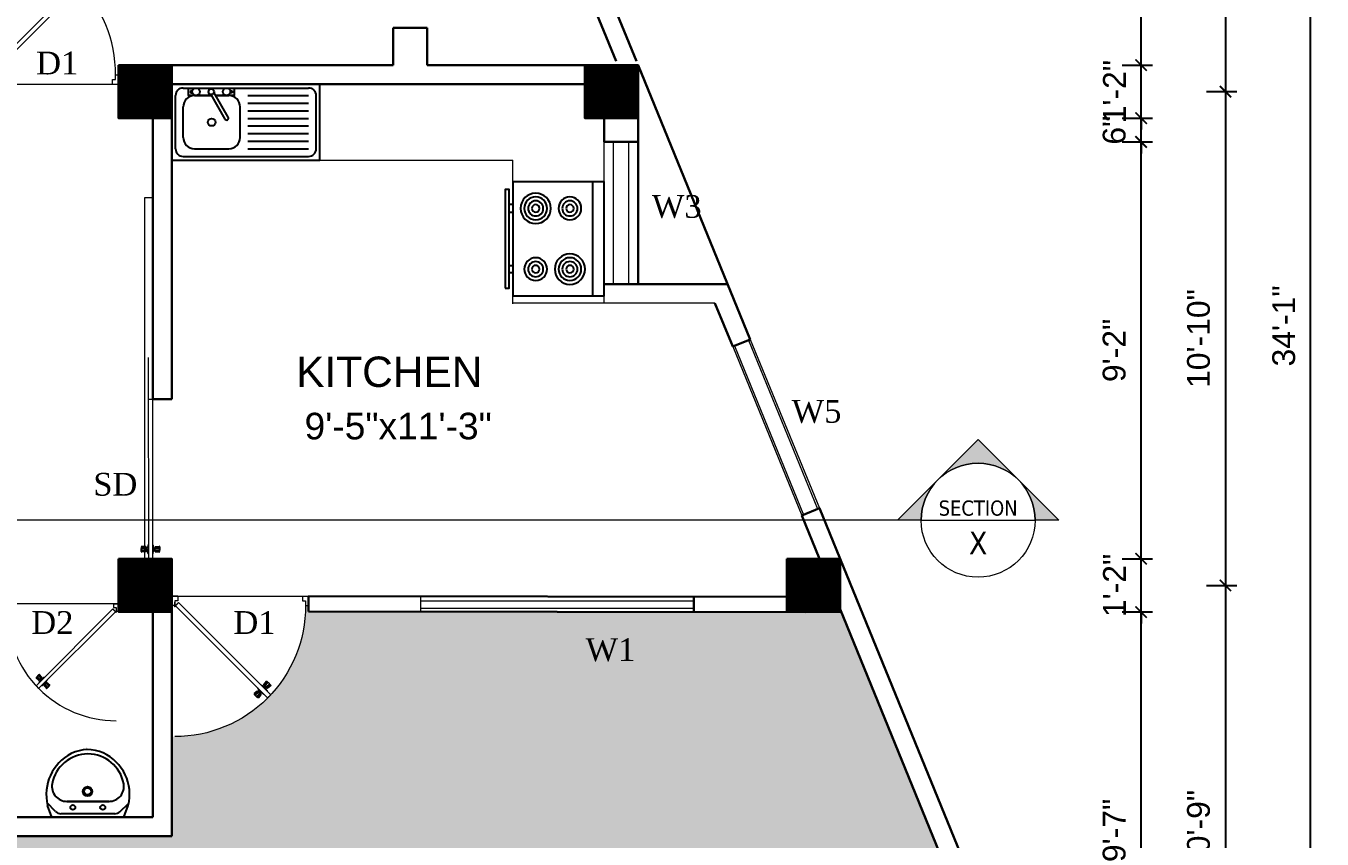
# Model space of a CAD drawing. Header units: inches. Extents: x -4737 to 13205, y 2479 to 13285.
# Drawn here: x -2870.3 to -2529.3, y 12059.2 to 12273.3 of the extents above; entities that cross this region are included whole.
import ezdxf
from ezdxf.enums import TextEntityAlignment as Align

# ---------------------------------------------------------------- set-up
doc = ezdxf.new("R2010")
doc.units = ezdxf.units.IN
doc.header["$MEASUREMENT"] = 0
doc.linetypes.add('HIDDEN2', pattern=[0.1875, 0.125, -0.0625])
for name, color, linetype, lineweight in [('Door', 205, 'Continuous', 13), ('Furnitures', 44, 'Continuous', 9), ('hatch-.09', 8, 'Continuous', 9), ('Label', 7, 'Continuous', 13), ('ns_DIMS', 1, 'Continuous', 0), ('ns_DIMS @ 1', 1, 'Continuous', 0), ('ns_TEXT', 7, 'Continuous', 13), ('PUERTAS', 7, 'Continuous', 9), ('Text', 7, 'Continuous', 13), ('WALL', 12, 'Continuous', 30), ('wall2', 1, 'Continuous', 15), ('windoow', 4, 'Continuous', 5)]:
    doc.layers.add(name, color=color, linetype=linetype, lineweight=lineweight)
doc.layers.add('furniture', color=253, linetype='Continuous')
doc.styles.add('arial 1000', font='arial.ttf')
doc.styles.add('ATTR', font='romans.shx', dxfattribs={"width": 0.8, "height": 0.7})
doc.styles.add('dim', font='arial.ttf', dxfattribs={"height": 7})
doc.styles.get("Standard").update_dxf_attribs({"font": 'arial.ttf'})
doc.styles.add('Tahoma', font='tahoma.ttf')
doc.dimstyles.new("1-8'", dxfattribs={"dimtxt": 6, "dimasz": 3, "dimexe": 3, "dimexo": 6, "dimgap": 4, "dimtad": 1, "dimdec": 0, "dimzin": 0, "dimdsep": 46, "dimlunit": 4, "dimtxsty": 'arial 1000', "dimblk": 'ARCHTICK', "dimcen": 8, "dimdle": 3, "dimclrt": 7, "dimazin": 0, "dimtfac": 1, "dimtdec": 0, "dimtix": 1, "dimtmove": 2, "dimatfit": 3, "dimfxl": 5, "dimfxlon": 1, "dimarcsym": 0})

# ---------------------------------------------------------------- blocks, each defined once
blk = doc.blocks.new('2ft6in')
at = {"layer": 'PUERTAS', "color": 2}
for p, q in [((0.84, 2.1), (21.02, 22.28)), ((21.71, 21.6), (1.47, 1.37)), ((18.33, 21.76), (18.31, 21.77)), ((21.71, 21.6), (21.02, 22.28)), ((21.18, 18.9), (21.2, 18.89)), ((0, 2), (0, 0)), ((0.6, 2), (0, 2)), ((1.33, 0), (0, 0)), ((0.6, 1.26), (0.6, 2.04)), ((0.67, 1.26), (0.6, 1.26)), ((0.67, 1.26), (0.67, 2.01)), ((0.67, 1), (0.67, 1.26)), ((1.33, 1), (0.67, 1)), ((1.31, 1.53), (0.79, 2.06)), ((1.36, 1.58), (0.81, 2.12)), ((1.36, 1.58), (1.31, 1.53)), ((1.47, 1.37), (1.31, 1.53)), ((1.33, 0), (1.33, 1)), ((28.67, 0), (28.67, 1)), ((28.67, 1), (29.33, 1)), ((28.67, 0), (30, 0)), ((29.33, 1), (29.33, 2)), ((29.33, 2), (30, 2)), ((30, 0), (30, 2))]:
    blk.add_line(p, q, dxfattribs=at)
at = {"layer": 'PUERTAS', "color": 8}
for p, q in [((18.81, 20.78), (18.04, 21.4)), ((18.86, 20.83), (18.08, 21.46)), ((18.95, 20.92), (18.2, 21.58)), ((18.44, 21.9), (18.31, 21.77)), ((19.07, 21.03), (18.34, 21.72)), ((18.44, 21.9), (18.56, 22.02)), ((18.58, 22.01), (18.56, 22.02)), ((19.3, 21.26), (18.61, 22)), ((19.42, 21.38), (18.75, 22.14)), ((19.51, 21.48), (18.88, 22.26)), ((18.91, 20.27), (19.19, 20.69)), ((19.55, 21.53), (18.93, 22.3)), ((19.13, 20.8), (19.03, 20.9)), ((19.15, 20.82), (19.05, 20.92)), ((19.09, 20.44), (19.25, 20.76)), ((19.19, 20.87), (19.1, 20.96)), ((19.25, 20.93), (19.16, 21.02)), ((19.28, 20.63), (19.32, 20.83)), ((19.4, 21.08), (19.31, 21.17)), ((19.47, 21.15), (19.38, 21.24)), ((19.43, 20.78), (19.4, 20.9)), ((19.51, 21.19), (19.42, 21.28)), ((19.55, 20.91), (19.43, 20.94)), ((19.53, 21.21), (19.44, 21.3)), ((19.7, 21.06), (19.51, 21.01)), ((19.89, 21.24), (19.58, 21.08)), ((20.07, 21.42), (19.64, 21.15)), ((20.67, 20.47), (20.51, 20.15)), ((20.85, 20.64), (20.57, 20.22)), ((19.69, 19.49), (20.12, 19.76)), ((19.87, 19.67), (20.18, 19.83)), ((20.06, 19.85), (20.25, 19.9)), ((20.21, 20), (20.33, 19.97)), ((20.21, 19.38), (20.83, 18.61)), ((20.23, 19.7), (20.32, 19.61)), ((20.25, 19.72), (20.34, 19.63)), ((20.25, 19.43), (20.88, 18.65)), ((20.29, 19.76), (20.38, 19.67)), ((20.33, 20.13), (20.36, 20.01)), ((20.34, 19.53), (21, 18.77)), ((20.36, 19.83), (20.45, 19.74)), ((20.48, 20.28), (20.44, 20.08)), ((20.46, 19.64), (21.14, 18.91)), ((20.5, 19.98), (20.6, 19.89)), ((20.57, 20.04), (20.66, 19.95)), ((20.61, 20.09), (20.7, 19.99)), ((20.63, 20.11), (20.72, 20.01)), ((20.69, 19.87), (21.42, 19.19)), ((20.81, 19.99), (21.56, 19.33)), ((20.9, 20.08), (21.68, 19.45)), ((20.95, 20.13), (21.72, 19.51)), ((21.32, 19.01), (21.2, 18.89)), ((21.32, 19.01), (21.44, 19.14)), ((21.43, 19.15), (21.44, 19.14)), ((0, 0), (30, 0))]:
    blk.add_line(p, q, dxfattribs=at)
at = {"layer": 'PUERTAS', "color": 1}
for p, q in [((18.06, 21.44), (18.48, 21.86)), ((18.74, 20.79), (18.06, 21.34)), ((18.08, 21.51), (18.45, 21.88)), ((18.11, 21.49), (18.08, 21.51)), ((18.82, 22.25), (18.45, 21.88)), ((18.9, 22.28), (18.48, 21.86)), ((18.84, 22.23), (18.82, 22.25)), ((18.83, 20.8), (19.18, 21.15)), ((18.84, 20.21), (19.1, 20.6)), ((18.92, 20.89), (18.93, 20.88)), ((19.54, 21.59), (18.99, 22.27)), ((19.02, 20.88), (19.24, 21.1)), ((19.12, 20.8), (19.03, 20.89)), ((19.1, 20.7), (19.11, 20.69)), ((19.1, 20.6), (19.1, 20.6)), ((19.11, 20.79), (19.33, 21.01)), ((19.54, 21.5), (19.18, 21.15)), ((19.45, 21.31), (19.24, 21.1)), ((19.55, 21.22), (19.33, 21.01)), ((19.45, 21.41), (19.45, 21.41)), ((19.54, 21.22), (19.45, 21.31)), ((19.64, 21.23), (19.64, 21.23)), ((19.74, 21.24), (19.73, 21.23)), ((20.12, 21.49), (19.74, 21.24)), ((20.22, 21.48), (20.22, 21.49)), ((20.91, 20.7), (20.66, 20.31)), ((20.91, 20.8), (20.91, 20.79)), ((18.85, 20.11), (18.84, 20.12)), ((19.53, 19.43), (19.54, 19.42)), ((19.64, 19.42), (20.02, 19.67)), ((20.02, 19.67), (20.03, 19.68)), ((20.12, 19.68), (20.12, 19.68)), ((20.21, 19.69), (20.43, 19.9)), ((20.22, 19.41), (20.57, 19.76)), ((20.22, 19.69), (20.31, 19.6)), ((20.22, 19.32), (20.76, 18.64)), ((20.31, 19.6), (20.52, 19.81)), ((20.31, 19.5), (20.31, 19.5)), ((20.65, 20.12), (20.43, 19.9)), ((20.74, 20.03), (20.52, 19.81)), ((20.93, 20.11), (20.57, 19.76)), ((20.64, 20.11), (20.73, 20.02)), ((20.66, 20.31), (20.65, 20.31)), ((20.65, 20.21), (20.65, 20.22)), ((20.84, 20.02), (20.83, 20.03)), ((20.86, 18.63), (21.28, 19.05)), ((20.91, 18.68), (20.94, 18.66)), ((20.94, 18.66), (21.31, 19.03)), ((21.02, 20.12), (21.7, 19.57)), ((21.7, 19.47), (21.28, 19.05)), ((21.67, 19.4), (21.31, 19.03)), ((21.65, 19.42), (21.67, 19.4))]:
    blk.add_line(p, q, dxfattribs=at)
at = {"layer": 'PUERTAS', "color": 2}
for radius in [0.129, 0.0627]:
    blk.add_circle((0.68, 2.14), radius, dxfattribs=at)
at = {"layer": 'PUERTAS', "color": 8}
blk.add_arc((0.68, 2.14), 28.65, 359.7285, 90.0333, dxfattribs=at)
at = {"layer": 'PUERTAS', "color": 1}
for centre, start, end in [((18.78, 20.84), 231.0764, 315), ((18.94, 22.23), 38.9236, 135), ((18.97, 20.93), 225, 315), ((19.16, 20.74), 135, 219.7428), ((19.06, 20.65), 315, 39.7428), ((19.4, 21.36), 315, 45), ((19.49, 21.55), 315, 38.9236), ((19.6, 21.18), 50.2572, 135), ((19.68, 21.28), 230.2572, 315), ((20.17, 21.44), 45, 135), ((20.87, 20.75), 315, 45), ((18.89, 20.16), 135, 225), ((19.59, 19.47), 225, 315), ((20.07, 19.63), 50.2572, 135), ((20.16, 19.73), 230.2572, 315), ((20.27, 19.36), 135, 218.9236), ((20.35, 19.55), 135, 225), ((20.7, 20.26), 135, 219.7428), ((20.6, 20.17), 315, 39.7428), ((20.78, 19.98), 45, 135), ((20.82, 18.68), 218.9236, 315), ((20.98, 20.07), 51.0764, 135), ((21.65, 19.52), 315, 51.0764)]:
    blk.add_arc(centre, 0.0667, start, end, dxfattribs=at)
blk = doc.blocks.new('*U33')
at = {"color": 3, "xscale": -1}
blk.add_blockref('2ft6in', (42, 0), dxfattribs=at)
blk = doc.blocks.new('3ft')
at = {"layer": 'PUERTAS', "color": 2}
for p, q in [((1.01, 2.52), (25.23, 26.74)), ((26.05, 25.92), (1.77, 1.64)), ((21.99, 26.11), (21.98, 26.13)), ((26.05, 25.92), (25.23, 26.74)), ((25.42, 22.68), (25.43, 22.67)), ((0, 2.4), (0, 0)), ((0.72, 2.4), (0, 2.4)), ((1.6, 0), (0, 0)), ((0.72, 1.52), (0.72, 2.44)), ((0.8, 1.52), (0.72, 1.52)), ((0.8, 1.52), (0.8, 2.41)), ((0.8, 1.2), (0.8, 1.52)), ((1.6, 1.2), (0.8, 1.2)), ((1.57, 1.84), (0.94, 2.47)), ((1.63, 1.89), (0.97, 2.55)), ((1.63, 1.89), (1.57, 1.84)), ((1.77, 1.64), (1.57, 1.84)), ((1.6, 0), (1.6, 1.2)), ((34.4, 0), (34.4, 1.2)), ((34.4, 1.2), (35.2, 1.2)), ((34.4, 0), (36, 0)), ((35.2, 1.2), (35.2, 2.4)), ((35.2, 2.4), (36, 2.4)), ((36, 0), (36, 2.4))]:
    blk.add_line(p, q, dxfattribs=at)
at = {"layer": 'PUERTAS', "color": 8}
for p, q in [((22.57, 24.94), (21.65, 25.68)), ((22.63, 24.99), (21.69, 25.75)), ((22.74, 25.1), (21.84, 25.9)), ((22.13, 26.28), (21.98, 26.13)), ((22.88, 25.24), (22.01, 26.06)), ((22.13, 26.28), (22.27, 26.42)), ((22.29, 26.41), (22.27, 26.42)), ((23.16, 25.52), (22.34, 26.39)), ((23.3, 25.66), (22.5, 26.56)), ((23.41, 25.77), (22.65, 26.71)), ((22.69, 24.32), (23.02, 24.83)), ((23.46, 25.83), (22.72, 26.75)), ((22.95, 24.96), (22.84, 25.07)), ((22.98, 24.99), (22.86, 25.1)), ((23.03, 25.04), (22.91, 25.15)), ((22.91, 24.53), (23.1, 24.91)), ((23.11, 25.12), (22.99, 25.23)), ((23.13, 24.76), (23.18, 24.99)), ((23.28, 25.3), (23.17, 25.41)), ((23.36, 25.37), (23.25, 25.49)), ((23.31, 24.94), (23.28, 25.08)), ((23.41, 25.43), (23.3, 25.54)), ((23.46, 25.09), (23.32, 25.13)), ((23.44, 25.45), (23.33, 25.56)), ((23.64, 25.27), (23.41, 25.22)), ((23.87, 25.49), (23.49, 25.3)), ((24.08, 25.71), (23.57, 25.38)), ((24.07, 23.82), (24.3, 23.88)), ((24.25, 24), (24.39, 23.97)), ((24.4, 24.15), (24.43, 24.01)), ((24.58, 24.33), (24.52, 24.1)), ((24.6, 23.97), (24.72, 23.86)), ((24.8, 24.56), (24.61, 24.18)), ((25.02, 24.77), (24.68, 24.26)), ((24.68, 24.05), (24.79, 23.94)), ((24.73, 24.1), (24.85, 23.99)), ((24.76, 24.13), (24.87, 24.02)), ((24.97, 23.99), (25.87, 23.2)), ((25.08, 24.1), (26.02, 23.34)), ((25.14, 24.15), (26.06, 23.41)), ((23.63, 23.38), (24.14, 23.72)), ((23.84, 23.6), (24.22, 23.79)), ((24.25, 23.26), (24.99, 22.34)), ((24.27, 23.64), (24.38, 23.53)), ((24.3, 23.67), (24.41, 23.56)), ((24.3, 23.32), (25.06, 22.38)), ((24.35, 23.72), (24.46, 23.61)), ((24.41, 23.43), (25.2, 22.53)), ((24.43, 23.8), (24.54, 23.69)), ((24.55, 23.57), (25.37, 22.7)), ((24.83, 23.85), (25.7, 23.03)), ((25.58, 22.82), (25.43, 22.67)), ((25.58, 22.82), (25.73, 22.97)), ((25.72, 22.98), (25.73, 22.97)), ((0, 0), (36, 0))]:
    blk.add_line(p, q, dxfattribs=at)
at = {"layer": 'PUERTAS', "color": 1}
for p, q in [((21.67, 25.73), (22.17, 26.23)), ((22.49, 24.95), (21.67, 25.61)), ((21.7, 25.82), (22.14, 26.26)), ((21.73, 25.79), (21.7, 25.82)), ((22.58, 26.7), (22.14, 26.26)), ((22.67, 26.73), (22.17, 26.23)), ((22.61, 26.67), (22.58, 26.7)), ((22.6, 24.96), (23.02, 25.38)), ((22.61, 24.25), (22.92, 24.72)), ((22.62, 24.13), (22.61, 24.14)), ((22.7, 25.07), (22.71, 25.06)), ((23.45, 25.91), (22.79, 26.73)), ((22.82, 25.06), (23.08, 25.32)), ((22.94, 24.95), (22.83, 25.07)), ((22.92, 24.72), (22.92, 24.72)), ((22.93, 24.94), (23.19, 25.21)), ((22.93, 24.84), (22.93, 24.83)), ((23.44, 25.81), (23.02, 25.38)), ((23.34, 25.58), (23.08, 25.32)), ((23.46, 25.47), (23.19, 25.21)), ((23.33, 25.7), (23.34, 25.69)), ((23.45, 25.46), (23.33, 25.57)), ((23.57, 25.47), (23.57, 25.47)), ((24.15, 25.79), (23.68, 25.48)), ((23.68, 25.48), (23.68, 25.48)), ((24.25, 23.62), (24.51, 23.89)), ((24.27, 25.78), (24.26, 25.79)), ((24.78, 24.15), (24.51, 23.89)), ((24.89, 24.03), (24.63, 23.77)), ((25.11, 24.14), (24.69, 23.71)), ((24.77, 24.14), (24.88, 24.03)), ((24.79, 24.38), (24.78, 24.37)), ((24.78, 24.26), (24.78, 24.26)), ((25.1, 24.84), (24.79, 24.38)), ((25, 24.03), (25, 24.03)), ((25.09, 24.96), (25.1, 24.95)), ((25.22, 24.14), (26.03, 23.48)), ((23.44, 23.31), (23.45, 23.3)), ((23.56, 23.3), (24.03, 23.61)), ((24.03, 23.61), (24.03, 23.62)), ((24.14, 23.62), (24.14, 23.62)), ((24.26, 23.29), (24.69, 23.71)), ((24.26, 23.63), (24.37, 23.52)), ((24.26, 23.18), (24.92, 22.37)), ((24.37, 23.52), (24.63, 23.77)), ((24.37, 23.4), (24.37, 23.4)), ((25.04, 22.36), (25.54, 22.86)), ((25.1, 22.42), (25.13, 22.39)), ((25.13, 22.39), (25.57, 22.83)), ((26.04, 23.37), (25.54, 22.86)), ((26.01, 23.27), (25.57, 22.83)), ((25.98, 23.3), (26.01, 23.27))]:
    blk.add_line(p, q, dxfattribs=at)
at = {"layer": 'PUERTAS', "color": 2}
for radius in [0.155, 0.0752]:
    blk.add_circle((0.82, 2.56), radius, dxfattribs=at)
at = {"layer": 'PUERTAS', "color": 8}
blk.add_arc((0.82, 2.56), 34.38, 359.7285, 90.0333, dxfattribs=at)
at = {"layer": 'PUERTAS', "color": 1}
for centre, start, end in [((22.54, 25.01), 231.0764, 315), ((22.67, 24.2), 135, 225), ((22.73, 26.68), 38.9236, 135), ((22.77, 25.12), 225, 315), ((22.99, 24.89), 135, 219.7428), ((22.87, 24.78), 315, 39.7428), ((23.28, 25.63), 315, 45), ((23.39, 25.86), 315, 38.9236), ((23.51, 25.41), 50.2572, 135), ((23.62, 25.53), 230.2572, 315), ((24.2, 25.73), 45, 135), ((24.84, 24.31), 135, 219.7428), ((24.72, 24.21), 315, 39.7428), ((24.94, 23.98), 45, 135), ((25.04, 24.89), 315, 45), ((25.17, 24.08), 51.0764, 135), ((23.51, 23.36), 225, 315), ((24.09, 23.56), 50.2572, 135), ((24.2, 23.68), 230.2572, 315), ((24.32, 23.23), 135, 218.9236), ((24.42, 23.46), 135, 225), ((24.98, 22.42), 218.9236, 315), ((25.98, 23.42), 315, 51.0764)]:
    blk.add_arc(centre, 0.08, start, end, dxfattribs=at)
blk = doc.blocks.new('*U36')
at = {"color": 3}
blk.add_blockref('3ft', (0, 0), dxfattribs=at)
blk = doc.blocks.new('A$C2C8E2855')
at = {"color": 3}
for p, q in [((76.7, -153.7), (18.7, -208.2)), ((49.5, -117.7), (20, -196.2)), ((530.2, -117.7), (49.5, -117.7)), ((52.4, -117.7), (529.2, -117.7)), ((110.9, -140.2), (470.9, -140.2)), ((506.5, -155.1), (563.4, -212.8)), ((530.2, -117.7), (559.7, -196.2)), ((149.1, -222.9), (431, -222.9)), ((431, -222.9), (149.1, -222.9))]:
    blk.add_line(p, q, dxfattribs=at)
for centre, radius in [((190.8, -182.7), 16.3), ((390.8, -182.7), 16.3), ((292.2, -290.1), 31.6), ((292.2, -290.1), 23)]:
    blk.add_circle(centre, radius, dxfattribs=at)
for centre, radius, start, end in [((110.9, -190.2), 50, 90, 133.18096), ((470.9, -190.2), 50, 44.56072, 90), ((318.3, -269.6), 307.1, 166.17513, 244.72963), ((149.1, -322.9), 100, 90, 190.56023), ((261.4, -269.6), 307.1, 297.06391, 13.82487), ((431, -322.9), 100, 349.43977, 90), ((290.1, -296.6), 243.4, 190.56023, 349.43977), ((289.7, -319.1), 250.2, 245.80711, 296.46282), ((318.3, -269.6), 307.1, 266.58899, 266.59358)]:
    blk.add_arc(centre, radius, start, end, dxfattribs=at)
at = {"color": 3, "width": 0.8, "flags": 9}
for tag in ['XSIZE', 'YSIZE']:
    blk.add_attdef(tag, (289.9, -117.7), '', height=0.5, dxfattribs=at)
blk = doc.blocks.new('*U238')
at = {"color": 3, "xscale": -1}
blk.add_blockref('3ft', (42, 0), dxfattribs=at)
blk = doc.blocks.new('_ArchTick')
at = {"color": 0, "const_width": 0.15}
blk.add_lwpolyline([(-0.5, -0.5), (0.5, 0.5)], dxfattribs=at)
blk = doc.blocks.new('*D880')
at = {"layer": 'Defpoints', "color": 0, "transparency": 16777216}
for p in [(-2656.1, 12132.96), (-2576.88, 12132.96), (-2656.1, 12118.96)]:
    blk.add_point(p, dxfattribs=at)
at = {"layer": 'ns_DIMS', "color": 0, "lineweight": -2, "transparency": 16777216}
for p, q in [((-2576.88, 12132.96), (-2576.88, 12135.96)), ((-2581.88, 12132.96), (-2573.88, 12132.96)), ((-2576.88, 12118.96), (-2576.88, 12132.96)), ((-2581.88, 12118.96), (-2573.88, 12118.96)), ((-2576.88, 12118.96), (-2576.88, 12115.96))]:
    blk.add_line(p, q, dxfattribs=at)
at = {"layer": 'ns_DIMS', "color": 0, "lineweight": -2, "transparency": 16777216, "xscale": 3, "yscale": 3, "zscale": 3}
for p, rotation in [((-2576.88, 12132.96), 270), ((-2576.88, 12118.96), 90)]:
    blk.add_blockref('_ArchTick', p, dxfattribs=dict(at, rotation=rotation))
at = {"layer": 'ns_DIMS', "color": 7, "transparency": 16777216, "insert": (-2583.89, 12125.96), "char_height": 6, "attachment_point": 5, "rotation": 90, "style": 'arial 1000'}
blk.add_mtext('1\'-2"', dxfattribs=at)
blk = doc.blocks.new('*D793')
at = {"layer": 'Defpoints', "color": 0, "transparency": 16777216}
for p in [(-2709.24, 12242.71), (-2576.88, 12242.71), (-2656.1, 12132.96)]:
    blk.add_point(p, dxfattribs=at)
at = {"layer": 'ns_DIMS', "color": 0, "lineweight": -2, "transparency": 16777216}
for p, q in [((-2576.88, 12129.96), (-2576.88, 12245.71)), ((-2581.88, 12242.71), (-2573.88, 12242.71)), ((-2581.88, 12132.96), (-2573.88, 12132.96))]:
    blk.add_line(p, q, dxfattribs=at)
at = {"layer": 'ns_DIMS', "color": 0, "lineweight": -2, "transparency": 16777216, "xscale": 3, "yscale": 3, "zscale": 3}
for p, rotation in [((-2576.88, 12242.71), 90), ((-2576.88, 12132.96), 270)]:
    blk.add_blockref('_ArchTick', p, dxfattribs=dict(at, rotation=rotation))
at = {"layer": 'ns_DIMS', "color": 7, "transparency": 16777216, "insert": (-2583.94, 12187.83), "char_height": 6, "attachment_point": 5, "rotation": 90, "style": 'arial 1000'}
blk.add_mtext('9\'-2"', dxfattribs=at)
blk = doc.blocks.new('*D881')
at = {"layer": 'Defpoints', "color": 0, "transparency": 16777216}
for p in [(-2709.24, 12248.96), (-2576.88, 12248.96), (-2709.24, 12242.71)]:
    blk.add_point(p, dxfattribs=at)
at = {"layer": 'ns_DIMS', "color": 0, "lineweight": -2, "transparency": 16777216}
for p, q in [((-2576.88, 12248.96), (-2576.88, 12251.96)), ((-2581.88, 12248.96), (-2573.88, 12248.96)), ((-2576.88, 12242.71), (-2576.88, 12248.96)), ((-2581.88, 12242.71), (-2573.88, 12242.71)), ((-2576.88, 12242.71), (-2576.88, 12239.71))]:
    blk.add_line(p, q, dxfattribs=at)
at = {"layer": 'ns_DIMS', "color": 0, "lineweight": -2, "transparency": 16777216, "xscale": 3, "yscale": 3, "zscale": 3}
for p, rotation in [((-2576.88, 12248.96), 270), ((-2576.88, 12242.71), 90)]:
    blk.add_blockref('_ArchTick', p, dxfattribs=dict(at, rotation=rotation))
at = {"layer": 'ns_DIMS', "color": 7, "transparency": 16777216, "insert": (-2583.94, 12245.83), "char_height": 6, "attachment_point": 5, "rotation": 90, "style": 'arial 1000'}
blk.add_mtext('6"', dxfattribs=at)
blk = doc.blocks.new('*D882')
at = {"layer": 'Defpoints', "color": 0, "transparency": 16777216}
for p in [(-2709.24, 12262.96), (-2576.88, 12262.96), (-2709.24, 12248.96)]:
    blk.add_point(p, dxfattribs=at)
at = {"layer": 'ns_DIMS', "color": 0, "lineweight": -2, "transparency": 16777216}
for p, q in [((-2576.88, 12262.96), (-2576.88, 12265.96)), ((-2581.88, 12262.96), (-2573.88, 12262.96)), ((-2576.88, 12248.96), (-2576.88, 12262.96)), ((-2581.88, 12248.96), (-2573.88, 12248.96)), ((-2576.88, 12248.96), (-2576.88, 12245.96))]:
    blk.add_line(p, q, dxfattribs=at)
at = {"layer": 'ns_DIMS', "color": 0, "lineweight": -2, "transparency": 16777216, "xscale": 3, "yscale": 3, "zscale": 3}
for p, rotation in [((-2576.88, 12262.96), 270), ((-2576.88, 12248.96), 90)]:
    blk.add_blockref('_ArchTick', p, dxfattribs=dict(at, rotation=rotation))
at = {"layer": 'ns_DIMS', "color": 7, "transparency": 16777216, "insert": (-2583.89, 12255.96), "char_height": 6, "attachment_point": 5, "rotation": 90, "style": 'arial 1000'}
blk.add_mtext('1\'-2"', dxfattribs=at)
blk = doc.blocks.new('*D883')
at = {"layer": 'Defpoints', "color": 0, "transparency": 16777216}
for p in [(-2764.7, 12369.76), (-2576.88, 12369.76), (-2709.24, 12262.96)]:
    blk.add_point(p, dxfattribs=at)
at = {"layer": 'ns_DIMS', "color": 0, "lineweight": -2, "transparency": 16777216}
for p, q in [((-2576.88, 12259.96), (-2576.88, 12372.76)), ((-2581.88, 12369.76), (-2573.88, 12369.76)), ((-2581.88, 12262.96), (-2573.88, 12262.96))]:
    blk.add_line(p, q, dxfattribs=at)
at = {"layer": 'ns_DIMS', "color": 0, "lineweight": -2, "transparency": 16777216, "xscale": 3, "yscale": 3, "zscale": 3}
for p, rotation in [((-2576.88, 12369.76), 90), ((-2576.88, 12262.96), 270)]:
    blk.add_blockref('_ArchTick', p, dxfattribs=dict(at, rotation=rotation))
at = {"layer": 'ns_DIMS', "color": 7, "transparency": 16777216, "insert": (-2583.94, 12316.36), "char_height": 6, "attachment_point": 5, "rotation": 90, "style": 'arial 1000'}
blk.add_mtext('8\'-11"', dxfattribs=at)
blk = doc.blocks.new('*D886')
at = {"layer": 'Defpoints', "color": 0, "transparency": 16777216}
for p in [(-2764.7, 12391.41), (-2709.24, 12255.96), (-2554.68, 12255.96)]:
    blk.add_point(p, dxfattribs=at)
at = {"layer": 'ns_DIMS', "color": 0, "lineweight": -2, "transparency": 16777216}
for p, q in [((-2554.68, 12394.41), (-2554.68, 12252.96)), ((-2559.68, 12391.41), (-2551.68, 12391.41)), ((-2559.68, 12255.96), (-2551.68, 12255.96))]:
    blk.add_line(p, q, dxfattribs=at)
at = {"layer": 'ns_DIMS', "color": 0, "lineweight": -2, "transparency": 16777216, "xscale": 3, "yscale": 3, "zscale": 3}
for p, rotation in [((-2554.68, 12391.41), 90), ((-2554.68, 12255.96), 270)]:
    blk.add_blockref('_ArchTick', p, dxfattribs=dict(at, rotation=rotation))
at = {"layer": 'ns_DIMS', "color": 7, "transparency": 16777216, "insert": (-2561.75, 12323.68), "char_height": 6, "attachment_point": 5, "rotation": 90, "style": 'arial 1000'}
blk.add_mtext('11\'-3"', dxfattribs=at)
blk = doc.blocks.new('*D887')
at = {"layer": 'Defpoints', "color": 0, "transparency": 16777216}
for p in [(-2709.24, 12255.96), (-2656.1, 12125.96), (-2554.68, 12125.96)]:
    blk.add_point(p, dxfattribs=at)
at = {"layer": 'ns_DIMS', "color": 0, "lineweight": -2, "transparency": 16777216}
for p, q in [((-2554.68, 12258.96), (-2554.68, 12122.96)), ((-2559.68, 12255.96), (-2551.68, 12255.96)), ((-2559.68, 12125.96), (-2551.68, 12125.96))]:
    blk.add_line(p, q, dxfattribs=at)
at = {"layer": 'ns_DIMS', "color": 0, "lineweight": -2, "transparency": 16777216, "xscale": 3, "yscale": 3, "zscale": 3}
for p, rotation in [((-2554.68, 12255.96), 90), ((-2554.68, 12125.96), 270)]:
    blk.add_blockref('_ArchTick', p, dxfattribs=dict(at, rotation=rotation))
at = {"layer": 'ns_DIMS', "color": 7, "transparency": 16777216, "insert": (-2561.75, 12190.96), "char_height": 6, "attachment_point": 5, "rotation": 90, "style": 'arial 1000'}
blk.add_mtext('10\'-10"', dxfattribs=at)
blk = doc.blocks.new('*D888')
at = {"layer": 'Defpoints', "color": 0, "transparency": 16777216}
for p in [(-2656.1, 12125.96), (-2656.1, 11996.96), (-2554.68, 11996.96)]:
    blk.add_point(p, dxfattribs=at)
at = {"layer": 'ns_DIMS', "color": 0, "lineweight": -2, "transparency": 16777216}
for p, q in [((-2554.68, 12128.96), (-2554.68, 11993.96)), ((-2559.68, 12125.96), (-2551.68, 12125.96)), ((-2559.68, 11996.96), (-2551.68, 11996.96))]:
    blk.add_line(p, q, dxfattribs=at)
at = {"layer": 'ns_DIMS', "color": 0, "lineweight": -2, "transparency": 16777216, "xscale": 3, "yscale": 3, "zscale": 3}
for p, rotation in [((-2554.68, 12125.96), 90), ((-2554.68, 11996.96), 270)]:
    blk.add_blockref('_ArchTick', p, dxfattribs=dict(at, rotation=rotation))
at = {"layer": 'ns_DIMS', "color": 7, "transparency": 16777216, "insert": (-2561.75, 12061.46), "char_height": 6, "attachment_point": 5, "rotation": 90, "style": 'arial 1000'}
blk.add_mtext('10\'-9"', dxfattribs=at)
blk = doc.blocks.new('*D794')
at = {"layer": 'Defpoints', "color": 0, "transparency": 16777216}
for p in [(-2764.7, 12398.6), (-2532.26, 12398.6), (-2656.1, 11989.96)]:
    blk.add_point(p, dxfattribs=at)
at = {"layer": 'ns_DIMS', "color": 0, "lineweight": -2, "transparency": 16777216}
for p, q in [((-2532.26, 11986.96), (-2532.26, 12401.6)), ((-2537.26, 12398.6), (-2529.26, 12398.6)), ((-2537.26, 11989.96), (-2529.26, 11989.96))]:
    blk.add_line(p, q, dxfattribs=at)
at = {"layer": 'ns_DIMS', "color": 0, "lineweight": -2, "transparency": 16777216, "xscale": 3, "yscale": 3, "zscale": 3}
for p, rotation in [((-2532.26, 12398.6), 90), ((-2532.26, 11989.96), 270)]:
    blk.add_blockref('_ArchTick', p, dxfattribs=dict(at, rotation=rotation))
at = {"layer": 'ns_DIMS', "color": 7, "transparency": 16777216, "insert": (-2539.32, 12194.28), "char_height": 6, "attachment_point": 5, "rotation": 90, "style": 'arial 1000'}
blk.add_mtext('34\'-1"', dxfattribs=at)
blk = doc.blocks.new('*U53')
h = blk.add_hatch(color=256)
edge = h.paths.add_edge_path()
edge.add_line((-0.3125, 0), (-0.4419, 0))
edge.add_line((-0.4419, 0), (0, 0.4419))
edge.add_line((0, 0.4419), (0.4419, 0))
edge.add_line((0.4419, 0), (0.3125, 0))
edge.add_arc((0, 0), 0.3125, 360, 540)
at = {"linetype": 'HIDDEN2', "ltscale": 100}
blk.add_line((-0.3125, 0), (-7.7473, 0), dxfattribs=at)
blk.add_line((-0.3125, 0), (0.3125, 0))
blk.add_lwpolyline([(-0.3125, 0), (-0.4419, 0), (0, 0.4419), (0.4419, 0), (0.3125, 0, 1)], format="xyb", close=True)
blk.add_circle((0, 0), 0.3125)
at = {"style": 'Tahoma', "flags": 8}
blk.add_attdef('VIEWNUMBER', text='', height=0.125, dxfattribs=at).set_placement((0, 0), align=Align.BOTTOM_CENTER)
blk.add_attdef('SHEETNUMBER', text='', height=0.125, dxfattribs=at).set_placement((0, -0.0625), align=Align.TOP_CENTER)
blk = doc.blocks.new('SINK')
at = {"layer": 'furniture', "ltscale": 2}
for p, q in [((0, 19.5), (-20, 19.5)), ((-20, -19.5), (-20, 19.5)), ((-3, 18.5), (-17, 18.5)), ((0, -19.5), (0, 19.5)), ((-19, -16.5), (-19, 16.5)), ((-17, 0.5), (-17, 16.5)), ((-15, 0.5), (-15, 16.5)), ((-13, 0.5), (-13, 16.5)), ((-11, 0.5), (-11, 16.5)), ((-9, 0.5), (-9, 16.5)), ((-7, 0.5), (-7, 16.5)), ((-5, 0.5), (-5, 16.5)), ((-3, 0.5), (-3, 16.5)), ((-1, -16.5), (-1, 16.5)), ((-6, -1.5), (-14, -1.5)), ((-18.25, -3.59), (-17.75, -3.59)), ((-18.25, -4.15), (-18.25, -3.59)), ((-11.32, -4.65), (-17.76, -8.37)), ((-17.75, -3.59), (-17.75, -4.15)), ((-17.26, -9.24), (-10.82, -5.52)), ((-17, -7.93), (-17, -4.5)), ((-3, -13.5), (-3, -4.5)), ((-17, -13.5), (-17, -9.09)), ((-18.25, -14.03), (-18.25, -14.59)), ((-18.25, -14.59), (-17.75, -14.59)), ((-17.75, -14.59), (-17.75, -14.03)), ((-6, -16.5), (-14, -16.5)), ((0, -19.5), (-20, -19.5)), ((-3, -18.5), (-17, -18.5))]:
    blk.add_line(p, q, dxfattribs=at)
blk.add_lwpolyline([(-17, -9.09), (-17, -15.09), (-19, -15.09), (-19, -3.09), (-17, -3.09), (-17, -7.94)], dxfattribs=at)
for centre, radius in [((-18, -5.09), 1), ((-18, -9.09), 0.75), ((-10, -9), 1), ((-18, -13.09), 1)]:
    blk.add_circle(centre, radius, dxfattribs=at)
for centre, radius, start, end in [((-17, 16.5), 2, 90, 180), ((-3, 16.5), 2, 0, 90), ((-14, -4.5), 3, 90, 180), ((-6, -4.5), 3, 0, 90), ((-11.07, -5.09), 0.5, 300, 120), ((-14, -13.5), 3, 180, 270), ((-6, -13.5), 3, 270, 0), ((-17, -16.5), 2, 180, 270), ((-3, -16.5), 2, 270, 0)]:
    blk.add_arc(centre, radius, start, end, dxfattribs=at)
blk = doc.blocks.new('rgovn30t')
for p, q in [((0, 21), (29.999995, 21)), ((5.99999, 0), (5.99999, -1)), ((7.99999, -1), (7.99999, 0)), ((21.99999, -1), (21.99999, 0)), ((23.99999, 0), (23.99999, -1))]:
    blk.add_line(p, q)
for points in [[(0, 0), (0, 24), (29.999995, 24), (29.999995, 0)], [(2, -2), (2, -1), (27.999994, -1), (27.999994, -2)]]:
    blk.add_lwpolyline(points, close=True)
for centre, radius in [((6.99999, 15), 4), ((6.99999, 15), 3), ((22.99999, 15), 3), ((6.99999, 15), 2), ((6.99999, 15), 1), ((22.99999, 15), 2), ((22.99999, 15), 1), ((6.99999, 6), 3), ((6.99999, 6), 2), ((6.99999, 6), 1), ((22.99999, 6), 4), ((22.99999, 6), 3), ((22.99999, 6), 2), ((22.99999, 6), 1)]:
    blk.add_circle(centre, radius)
at = {"style": 'ATTR', "width": 0.8, "flags": 9}
blk.add_attdef('ESTCODE', (0, 0), '', height=0.7, dxfattribs=at)
blk = doc.blocks.new('*D878')
at = {"layer": 'Defpoints', "color": 0, "transparency": 16777216}
for p in [(-2656.1, 12118.96), (-2576.88, 12118.96), (-2656.1, 12003.96)]:
    blk.add_point(p, dxfattribs=at)
at = {"layer": 'ns_DIMS', "color": 0, "lineweight": -2, "transparency": 16777216}
for p, q in [((-2576.88, 12000.96), (-2576.88, 12121.96)), ((-2581.88, 12118.96), (-2573.88, 12118.96)), ((-2581.88, 12003.96), (-2573.88, 12003.96))]:
    blk.add_line(p, q, dxfattribs=at)
at = {"layer": 'ns_DIMS', "color": 0, "lineweight": -2, "transparency": 16777216, "xscale": 3, "yscale": 3, "zscale": 3}
for p, rotation in [((-2576.88, 12118.96), 90), ((-2576.88, 12003.96), 270)]:
    blk.add_blockref('_ArchTick', p, dxfattribs=dict(at, rotation=rotation))
at = {"layer": 'ns_DIMS', "color": 7, "transparency": 16777216, "insert": (-2583.94, 12061.46), "char_height": 6, "attachment_point": 5, "rotation": 90, "style": 'arial 1000'}
blk.add_mtext('9\'-7"', dxfattribs=at)

msp = doc.modelspace()

# ---------------------------------------------------------------- hatches: boundary and pattern name
at = {"layer": 'hatch-.09'}
h = msp.add_hatch(dxfattribs=at)
h.set_pattern_fill('ANSI31', color=256)
h.set_pattern_definition([(45, (-18278.34374, 11972.81787), (-0.0883883476, 0.0883883476), [])])
h.paths.add_polyline_path([(-2831.95, 12262.96), (-2845.95, 12262.96), (-2845.95, 12248.96), (-2831.95, 12248.96)])
h = msp.add_hatch(dxfattribs=at)
h.set_pattern_fill('ANSI31', color=256)
h.set_pattern_definition([(45, (-18155.63019, 11972.81787), (-0.0883883476, 0.0883883476), [])])
h.paths.add_polyline_path([(-2709.24, 12262.96), (-2723.24, 12262.96), (-2723.24, 12248.96), (-2709.24, 12248.96)])
h = msp.add_hatch(dxfattribs=at)
h.set_pattern_fill('ANSI31', color=256)
h.set_pattern_definition([(45, (-18278.34374, 11842.81787), (-0.0883883476, 0.0883883476), [])])
h.paths.add_polyline_path([(-2831.95, 12132.96), (-2845.95, 12132.96), (-2845.95, 12118.96), (-2831.95, 12118.96)])
h = msp.add_hatch(dxfattribs=at)
h.set_pattern_fill('ANSI31', color=256)
h.set_pattern_definition([(45, (-18102.48463, 11842.81787), (-0.0883883476, 0.0883883476), [])])
h.paths.add_polyline_path([(-2656.1, 12132.96), (-2670.1, 12132.96), (-2670.1, 12118.96), (-2656.1, 12118.96)])
h = msp.add_hatch(dxfattribs=at)
h.set_pattern_fill('ANGLE', color=256, scale=15)
h.set_pattern_definition([(0, (-7070.296, 7192.6038), (0, 4.125), [3, -1.125]), (90, (-7070.296, 7192.6038), (-4.125, 3e-16), [3, -1.125])])
h.paths.add_polyline_path([(-2656.1, 12119.74), (-2656.1, 12118.96), (-2670.1, 12118.96), (-2795.95, 12119.1), (-2795.95, 12120.69), (-2796.75, 12120.69, -0.415432), (-2831.11, 12086.15), (-2831.95, 12086.15), (-2831.95, 12059.96), (-2903.62, 12059.96), (-2903.62, 11994.96), (-2845.95, 11994.96), (-2845.95, 12003.96), (-2831.95, 12003.96), (-2831.95, 11994.96), (-2670.1, 11994.96), (-2670.1, 12003.96), (-2656.1, 12003.96), (-2656.1, 11994.96), (-2605.08, 11994.96)])
h.paths.add_polyline_path([(-2793.02, 12045.76), (-2691.53, 12045.76), (-2691.53, 12062.25), (-2793.02, 12062.25)], flags=24)

# ---------------------------------------------------------------- linework, layer by layer
at = {"layer": 'Door'}
msp.add_lwpolyline([(-2839.12, 12132.96), (-2836.95, 12132.96), (-2836.95, 12227.96), (-2839.12, 12227.96)], close=True, dxfattribs=at)
at = {"layer": 'Furnitures', "linetype": 'ByBlock', "ltscale": 5}
for p, q in [((-2831.95, 12237.91), (-2742.18, 12237.91)), ((-2742.18, 12200.09), (-2742.18, 12237.91)), ((-2718.18, 12200.25), (-2742.18, 12200.25))]:
    msp.add_line(p, q, dxfattribs=at)
at = {"layer": 'PUERTAS', "color": 2}
for p, q in [((-2838.12, 12185.96), (-2838.11, 12132.96)), ((-2836.95, 12132.96), (-2836.96, 12185.96)), ((-2838.12, 12174.96), (-2836.96, 12174.96)), ((-2839.96, 12135.69), (-2839.98, 12135.69)), ((-2835.11, 12135.69), (-2835.09, 12135.69)), ((-2836.95, 12132.96), (-2838.11, 12132.96))]:
    msp.add_line(p, q, dxfattribs=at)
at = {"layer": 'PUERTAS', "color": 8}
for p, q in [((-2839.98, 12135.48), (-2839.98, 12135.69)), ((-2839.98, 12135.48), (-2839.98, 12135.27)), ((-2839.96, 12135.27), (-2839.98, 12135.27)), ((-2838.72, 12136.03), (-2839.92, 12136.16)), ((-2838.72, 12135.87), (-2839.92, 12135.95)), ((-2838.72, 12135.68), (-2839.92, 12135.71)), ((-2838.72, 12135.29), (-2839.92, 12135.25)), ((-2838.72, 12136.11), (-2839.9, 12136.24)), ((-2838.47, 12135.82), (-2838.63, 12135.82)), ((-2838.47, 12135.79), (-2838.63, 12135.79)), ((-2838.47, 12135.72), (-2838.63, 12135.72)), ((-2838.47, 12135.6), (-2838.63, 12135.6)), ((-2838.47, 12135.35), (-2838.63, 12135.35)), ((-2838.47, 12135.24), (-2838.63, 12135.24)), ((-2838.47, 12135.17), (-2838.63, 12135.17)), ((-2838.2, 12136.46), (-2838.32, 12135.86)), ((-2838.2, 12136.16), (-2838.32, 12135.76)), ((-2838.2, 12135.84), (-2838.32, 12135.64)), ((-2838.2, 12135.59), (-2838.32, 12135.51)), ((-2838.2, 12135.37), (-2838.32, 12135.45)), ((-2838.2, 12135.12), (-2838.32, 12135.32)), ((-2838.2, 12134.8), (-2838.32, 12135.2)), ((-2836.87, 12136.46), (-2836.74, 12135.86)), ((-2836.87, 12136.16), (-2836.74, 12135.76)), ((-2836.87, 12135.84), (-2836.74, 12135.64)), ((-2836.87, 12135.59), (-2836.74, 12135.51)), ((-2836.87, 12135.37), (-2836.74, 12135.45)), ((-2836.87, 12135.12), (-2836.74, 12135.32)), ((-2836.87, 12134.8), (-2836.74, 12135.2)), ((-2836.6, 12135.82), (-2836.44, 12135.82)), ((-2836.6, 12135.79), (-2836.44, 12135.79)), ((-2836.6, 12135.72), (-2836.44, 12135.72)), ((-2836.6, 12135.6), (-2836.44, 12135.6)), ((-2836.6, 12135.35), (-2836.44, 12135.35)), ((-2836.6, 12135.24), (-2836.44, 12135.24)), ((-2836.6, 12135.17), (-2836.44, 12135.17)), ((-2836.35, 12136.11), (-2835.17, 12136.24)), ((-2836.35, 12136.03), (-2835.15, 12136.16)), ((-2836.35, 12135.87), (-2835.15, 12135.95)), ((-2836.35, 12135.68), (-2835.15, 12135.71)), ((-2836.35, 12135.29), (-2835.15, 12135.25)), ((-2835.11, 12135.27), (-2835.09, 12135.27)), ((-2835.09, 12135.48), (-2835.09, 12135.69)), ((-2835.09, 12135.48), (-2835.09, 12135.27)), ((-2838.72, 12135.08), (-2839.92, 12135.01)), ((-2838.72, 12134.93), (-2839.92, 12134.8)), ((-2838.72, 12134.85), (-2839.9, 12134.72)), ((-2838.47, 12135.14), (-2838.63, 12135.14)), ((-2838.2, 12134.5), (-2838.32, 12135.1)), ((-2836.87, 12134.5), (-2836.74, 12135.1)), ((-2836.6, 12135.14), (-2836.44, 12135.14)), ((-2836.35, 12135.08), (-2835.15, 12135.01)), ((-2836.35, 12134.93), (-2835.15, 12134.8)), ((-2836.35, 12134.85), (-2835.17, 12134.72))]:
    msp.add_line(p, q, dxfattribs=at)
at = {"layer": 'PUERTAS', "color": 1}
for p, q in [((-2839.92, 12136.1), (-2839.96, 12136.1)), ((-2839.96, 12136.1), (-2839.96, 12135.48)), ((-2839.96, 12134.86), (-2839.96, 12135.48)), ((-2839.92, 12136.19), (-2839.92, 12135.48)), ((-2839.92, 12134.77), (-2839.92, 12135.48)), ((-2838.79, 12136.16), (-2839.83, 12136.27)), ((-2838.72, 12136.08), (-2838.72, 12135.48)), ((-2838.72, 12135.92), (-2838.71, 12135.92)), ((-2838.72, 12134.88), (-2838.72, 12135.48)), ((-2838.47, 12135.84), (-2838.63, 12135.84)), ((-2838.63, 12135.84), (-2838.63, 12135.48)), ((-2838.63, 12135.11), (-2838.63, 12135.48)), ((-2838.47, 12135.85), (-2838.47, 12135.48)), ((-2838.47, 12135.11), (-2838.47, 12135.48)), ((-2838.4, 12135.93), (-2838.39, 12135.93)), ((-2838.21, 12136.56), (-2838.32, 12136.02)), ((-2838.32, 12136.02), (-2838.32, 12136.01)), ((-2838.12, 12136.64), (-2838.13, 12136.64)), ((-2836.95, 12136.64), (-2836.94, 12136.64)), ((-2836.86, 12136.56), (-2836.75, 12136.02)), ((-2836.75, 12136.02), (-2836.75, 12136.01)), ((-2836.67, 12135.93), (-2836.68, 12135.93)), ((-2836.6, 12135.85), (-2836.6, 12135.48)), ((-2836.6, 12135.84), (-2836.44, 12135.84)), ((-2836.6, 12135.11), (-2836.6, 12135.48)), ((-2836.44, 12135.84), (-2836.44, 12135.48)), ((-2836.44, 12135.11), (-2836.44, 12135.48)), ((-2836.35, 12135.92), (-2836.36, 12135.92)), ((-2836.35, 12136.08), (-2836.35, 12135.48)), ((-2836.35, 12134.88), (-2836.35, 12135.48)), ((-2836.28, 12136.16), (-2835.24, 12136.27)), ((-2835.15, 12136.19), (-2835.15, 12135.48)), ((-2835.15, 12136.1), (-2835.11, 12136.1)), ((-2835.15, 12134.77), (-2835.15, 12135.48)), ((-2835.11, 12136.1), (-2835.11, 12135.48)), ((-2835.11, 12134.86), (-2835.11, 12135.48)), ((-2839.92, 12134.86), (-2839.96, 12134.86)), ((-2838.79, 12134.8), (-2839.83, 12134.69)), ((-2838.72, 12135.03), (-2838.71, 12135.03)), ((-2838.47, 12135.12), (-2838.63, 12135.12)), ((-2838.4, 12135.03), (-2838.39, 12135.03)), ((-2838.32, 12134.94), (-2838.32, 12134.95)), ((-2838.21, 12134.39), (-2838.32, 12134.94)), ((-2838.12, 12134.31), (-2838.13, 12134.31)), ((-2836.95, 12134.31), (-2836.94, 12134.31)), ((-2836.86, 12134.39), (-2836.75, 12134.94)), ((-2836.75, 12134.94), (-2836.75, 12134.95)), ((-2836.67, 12135.03), (-2836.68, 12135.03)), ((-2836.6, 12135.12), (-2836.44, 12135.12)), ((-2836.35, 12135.03), (-2836.36, 12135.03)), ((-2836.28, 12134.8), (-2835.24, 12134.69)), ((-2835.15, 12134.86), (-2835.11, 12134.86))]:
    msp.add_line(p, q, dxfattribs=at)
for centre, start, end in [((-2838.8, 12136.08), 360, 83.9236), ((-2838.71, 12135.84), 360, 90), ((-2838.39, 12135.85), 95.2572, 180), ((-2838.4, 12136.01), 275.2572, 360), ((-2838.13, 12136.56), 90, 180), ((-2836.94, 12136.56), 360, 90), ((-2836.67, 12136.01), 180, 264.7428), ((-2836.68, 12135.85), 360, 84.7428), ((-2836.36, 12135.84), 90, 180), ((-2836.27, 12136.08), 96.0764, 180), ((-2835.23, 12136.19), 360, 96.0764), ((-2839.84, 12134.77), 180, 276.0764), ((-2838.8, 12134.88), 276.0764, 360), ((-2838.71, 12135.11), 270, 360), ((-2838.39, 12135.11), 180, 264.7428), ((-2838.4, 12134.95), 360, 84.7428), ((-2838.13, 12134.39), 180, 270), ((-2836.94, 12134.39), 270, 360), ((-2836.67, 12134.95), 95.2572, 180), ((-2836.68, 12135.11), 275.2572, 360), ((-2836.36, 12135.11), 180, 270), ((-2836.27, 12134.88), 180, 263.9236), ((-2835.23, 12134.77), 263.9236, 360)]:
    msp.add_arc(centre, 0.08, start, end, dxfattribs=at)
at = {"layer": 'WALL'}
for p, q in [((-2764.7, 12398.6), (-2709.65, 12263.96)), ((-2744.05, 12334.9), (-2715.05, 12263.96)), ((-2773.7, 12272.76), (-2773.7, 12262.96)), ((-2773.7, 12272.76), (-2764.7, 12272.76)), ((-2764.7, 12272.76), (-2764.7, 12262.96)), ((-2773.7, 12262.96), (-2831.95, 12262.96)), ((-2709.65, 12262.96), (-2764.7, 12262.96)), ((-2709.24, 12262.96), (-2709.24, 12205.25)), ((-2709.24, 12262.96), (-2679.71, 12190.71)), ((-2723.24, 12257.91), (-2831.95, 12257.91)), ((-2836.95, 12248.96), (-2836.95, 12174.96)), ((-2831.95, 12248.96), (-2831.95, 12174.96)), ((-2718.17, 12248.96), (-2718.17, 12242.71)), ((-2718.17, 12242.71), (-2709.24, 12242.71)), ((-2685.65, 12205.25), (-2718.18, 12205.25)), ((-2689.01, 12200.25), (-2684.33, 12188.82)), ((-2684.33, 12188.82), (-2679.71, 12190.71)), ((-2831.95, 12174.96), (-2836.95, 12174.96)), ((-2666.17, 12144.39), (-2661.54, 12146.28)), ((-2661.54, 12146.28), (-2656.1, 12132.96)), ((-2666.17, 12144.39), (-2661.5, 12132.96)), ((-2836.95, 12132.96), (-2831.95, 12132.96)), ((-2656.1, 12132.96), (-2597.64, 11989.96)), ((-2670.1, 12122.96), (-2795.95, 12123.1)), ((-2795.95, 12123.09), (-2795.95, 12119.09)), ((-2694.53, 12122.98), (-2694.53, 12118.98)), ((-2836.95, 12064.96), (-2836.95, 12118.96)), ((-2831.95, 12059.96), (-2831.95, 12118.96)), ((-2665.1, 12118.95), (-2795.95, 12119.1)), ((-2656.1, 12119.74), (-2605.08, 11994.96)), ((-2917.09, 12064.96), (-2836.95, 12064.96)), ((-2903.62, 12059.96), (-2831.95, 12059.96))]:
    msp.add_line(p, q, dxfattribs=at)
for points in [[(-2845.95, 12262.96), (-2831.95, 12262.96), (-2831.95, 12248.96), (-2845.95, 12248.96)], [(-2723.24, 12262.96), (-2709.24, 12262.96), (-2709.24, 12248.96), (-2723.24, 12248.96)], [(-2845.95, 12132.96), (-2831.95, 12132.96), (-2831.95, 12118.96), (-2845.95, 12118.96)], [(-2670.1, 12132.96), (-2656.1, 12132.96), (-2656.1, 12118.96), (-2670.1, 12118.96)]]:
    msp.add_lwpolyline(points, close=True, dxfattribs=at)
at = {"layer": 'wall2'}
for p, q in [((-2718.18, 12200.25), (-2718.17, 12242.71)), ((-2689.01, 12200.25), (-2718.18, 12200.25)), ((-2679.71, 12190.71), (-2661.54, 12146.28)), ((-2684.33, 12188.82), (-2666.17, 12144.39)), ((-2766.53, 12123.07), (-2766.53, 12119.07))]:
    msp.add_line(p, q, dxfattribs=at)
at = {"layer": 'windoow'}
for p, q in [((-2715.69, 12205.25), (-2715.67, 12242.71)), ((-2711.69, 12205.25), (-2711.67, 12242.71)), ((-2680.17, 12190.52), (-2662.01, 12146.09)), ((-2683.87, 12189.01), (-2665.71, 12144.58)), ((-2766.53, 12121.93), (-2694.53, 12121.93)), ((-2766.53, 12119.93), (-2694.53, 12119.93))]:
    msp.add_line(p, q, dxfattribs=at)

# ---------------------------------------------------------------- block references
at = {"layer": 'furniture', "ltscale": 2, "xscale": -1, "rotation": 270}
msp.add_blockref('rgovn30t', (-2742.18, 12202.22), dxfattribs=at)
at = {"layer": 'furniture', "xscale": 0.03937007870990783, "yscale": 0.03937007870990783, "zscale": 0.03937007870990783, "rotation": 180}
msp.add_blockref('A$C2C8E2855', (-2842.59, 12060.32), dxfattribs=at)
at = {"layer": 'ns_DIMS @ 1'}
ref = msp.add_blockref('*U53', (-2619.76, 12143.12), dxfattribs=dict(at, xscale=48, yscale=48, zscale=48))
ref.add_attrib('VIEWNUMBER', 'SECTION', dxfattribs={"layer": '0', "height": 4, "style": 'Tahoma'}).set_placement((-2619.76, 12143.12), align=Align.BOTTOM_CENTER)
ref.add_attrib('SHEETNUMBER', 'X', dxfattribs={"layer": '0', "height": 6, "style": 'Tahoma'}).set_placement((-2619.76, 12140.12), align=Align.TOP_CENTER)
at = {"layer": 'WALL', "xscale": -1}
msp.add_blockref('*U238', (-2839.95, 12257.96), dxfattribs=at)
at = {"layer": 'WALL', "rotation": 270}
msp.add_blockref('SINK', (-2812.45, 12237.91), dxfattribs=at)
at = {"layer": 'WALL', "xscale": -1, "rotation": 180}
for name, p in [('*U36', (-2831.95, 12123.09)), ('*U33', (-2887.95, 12121.14))]:
    msp.add_blockref(name, p, dxfattribs=at)

# ---------------------------------------------------------------- texts
at = {"layer": 'Label', "color": 5, "linetype": 'ByBlock', "insert": (-2774.71, 12186.21), "char_height": 8, "width": 88.4068, "attachment_point": 2, "style": 'dim'}
msp.add_mtext('KITCHEN', dxfattribs=at)
at = {"layer": 'ns_TEXT', "char_height": 6}
for s, insert, attachment_point in [('{\\fTimes New Roman|b0|i0|c0|p18;D1}', (-2856.55, 12266.48), 3), ('\\pi4.90032;{\\fTimes New Roman|b0|i0|c0|p18;W3}', (-2710.51, 12228.74), 1), ('\\pi4.82462;{\\fTimes New Roman|b0|i0|c0|p18;W5}', (-2673.64, 12174.79), 1), ('\\pi5.65303;{\\fTimes New Roman|b0|i0|c0|p18;SD}', (-2858.24, 12155.59), 1), ('\\pi5.71575;{\\fTimes New Roman|b0|i0|c0|p18;D2}', (-2874.62, 12119.19), 1), ('\\pi6.07264;{\\fTimes New Roman|b0|i0|c0|p18;D1}', (-2821.79, 12119.19), 1), ('\\pi5.07336;{\\fTimes New Roman|b0|i0|c0|p18;W1}', (-2728.13, 12112.05), 1)]:
    msp.add_mtext_dynamic_manual_height_columns(s, width=21.7401, gutter_width=72, heights=[4.46], dxfattribs=dict(at, insert=insert, attachment_point=attachment_point))
at = {"layer": 'Text', "insert": (-2772.37, 12171.41), "char_height": 7, "width": 440.957, "attachment_point": 2}
msp.add_mtext('9\'-5"x11\'-3"', dxfattribs=at)

# ---------------------------------------------------------------- dimensions: what is measured, and where the dimension line sits
at = {"layer": 'ns_DIMS'}
for base, p1, p2, picture, middle in [((-2532.26, 12398.6), (-2656.1, 11989.96), (-2764.7, 12398.6), '*D794', (-2539.32, 12194.28)), ((-2554.68, 12255.96), (-2764.7, 12391.41), (-2709.24, 12255.96), '*D886', (-2561.75, 12323.68)), ((-2576.88, 12369.76), (-2709.24, 12262.96), (-2764.7, 12369.76), '*D883', (-2583.94, 12316.36)), ((-2576.88, 12262.96), (-2709.24, 12248.96), (-2709.24, 12262.96), '*D882', (-2583.89, 12255.96)), ((-2554.68, 12125.96), (-2709.24, 12255.96), (-2656.1, 12125.96), '*D887', (-2561.75, 12190.96)), ((-2576.88, 12248.96), (-2709.24, 12242.71), (-2709.24, 12248.96), '*D881', (-2583.94, 12245.83)), ((-2576.88, 12242.71), (-2656.1, 12132.96), (-2709.24, 12242.71), '*D793', (-2583.94, 12187.83)), ((-2576.88, 12132.96), (-2656.1, 12118.96), (-2656.1, 12132.96), '*D880', (-2583.89, 12125.96)), ((-2554.68, 11996.96), (-2656.1, 12125.96), (-2656.1, 11996.96), '*D888', (-2561.75, 12061.46)), ((-2576.88, 12118.96), (-2656.1, 12003.96), (-2656.1, 12118.96), '*D878', (-2583.94, 12061.46))]:
    dim = msp.add_linear_dim(base=base, p1=p1, p2=p2, angle=90, dimstyle="1-8'", dxfattribs=at)
    dim.commit()
    dim.dimension.update_dxf_attribs({"geometry": picture, "text_midpoint": middle})

doc.saveas('drawing.dxf')
